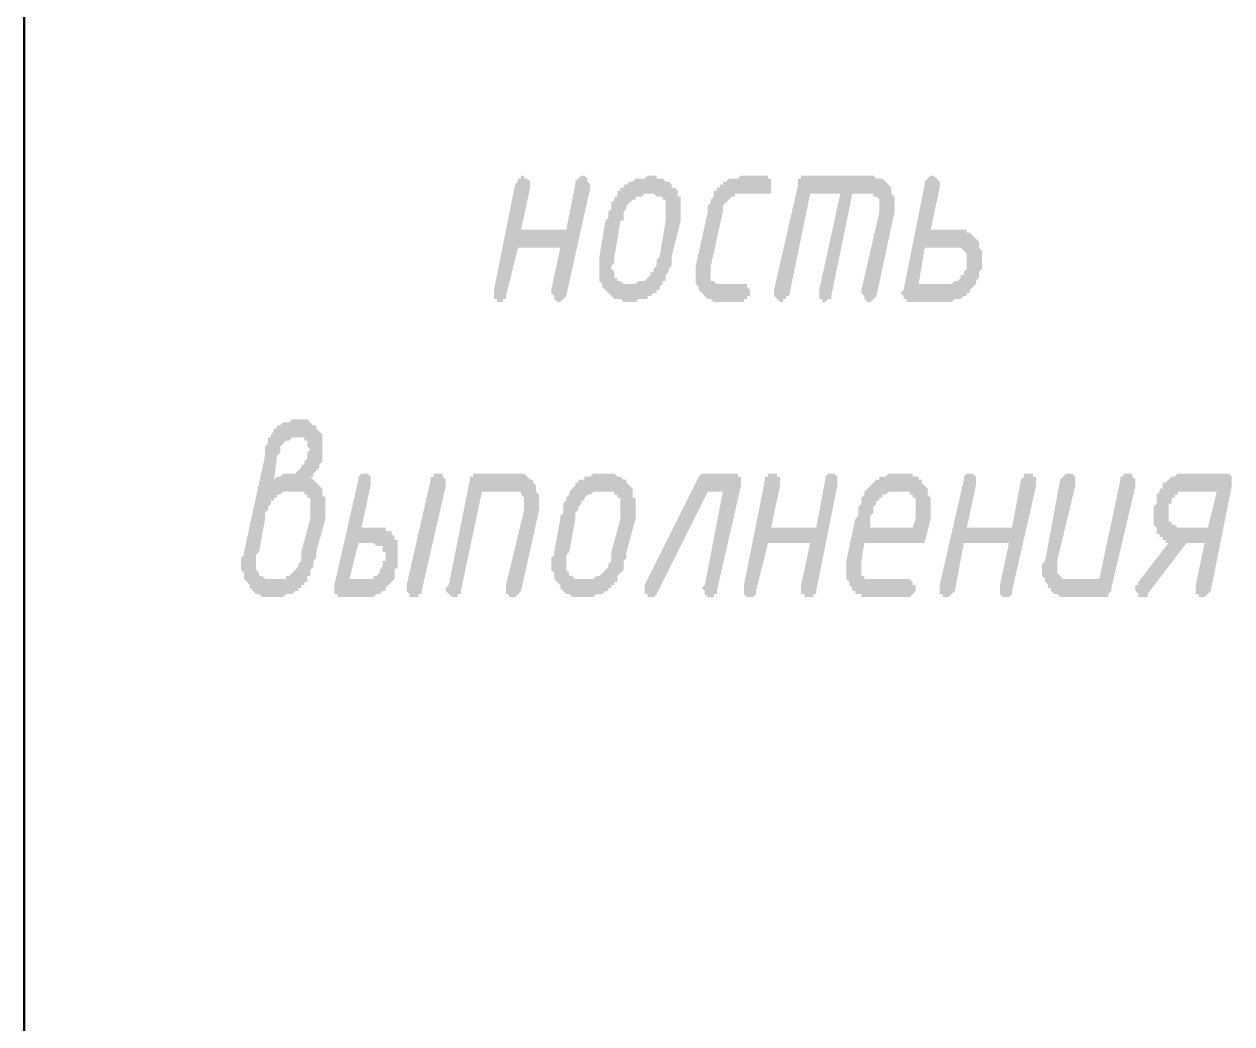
# Model space of a CAD drawing. Header units: millimetres. Extents: x 2279 to 5236, y 896 to 2828.
# Drawn here: x 3882.63 to 3899.6, y 979.13 to 993.18 of the extents above; entities that cross this region are included whole.
import ezdxf

# ---------------------------------------------------------------- set-up
doc = ezdxf.new("R2010")
doc.units = ezdxf.units.MM
doc.layers.add('PDF _!!ТОНКАЯ', color=7, linetype='Continuous')

msp = doc.modelspace()

# ---------------------------------------------------------------- hatches: boundary and pattern name
at = {"layer": 'PDF _!!ТОНКАЯ', "transparency": 33554559}
for points in [[(3890.164, 990.038), (3889.571, 990.038), (3889.402, 989.361), (3889.402, 989.361), (3889.402, 989.318), (3889.359, 989.318), (3889.359, 989.276), (3889.317, 989.276), (3889.275, 989.276), (3889.275, 989.318), (3889.232, 989.318), (3889.232, 989.361), (3889.232, 989.403), (3889.232, 989.403), (3889.232, 989.445), (3889.232, 989.445), (3889.529, 990.927), (3889.571, 990.969), (3889.571, 991.012), (3889.613, 991.012), (3889.613, 991.054), (3889.656, 991.054), (3889.656, 991.012), (3889.698, 991.012), (3889.698, 991.012), (3889.74, 990.969), (3889.74, 990.927), (3889.74, 990.927), (3889.74, 990.885), (3889.74, 990.885), (3889.613, 990.292), (3890.248, 990.292), (3890.375, 990.927), (3890.375, 990.969), (3890.418, 991.012), (3890.418, 991.012), (3890.46, 991.054), (3890.46, 991.054), (3890.502, 991.054), (3890.545, 991.012), (3890.545, 991.012), (3890.545, 990.969), (3890.587, 990.927), (3890.587, 990.927), (3890.587, 990.885), (3890.587, 990.885), (3890.248, 989.361), (3890.248, 989.361), (3890.206, 989.318), (3890.206, 989.318), (3890.164, 989.276), (3890.164, 989.276), (3890.121, 989.276), (3890.079, 989.318), (3890.079, 989.318), (3890.079, 989.361), (3890.037, 989.403), (3890.037, 989.403), (3890.037, 989.445), (3890.037, 989.445)], [(3892.704, 989.276), (3892.365, 989.276), (3892.365, 989.276), (3892.323, 989.276), (3892.28, 989.318), (3892.238, 989.318), (3892.238, 989.318), (3892.196, 989.361), (3892.196, 989.361), (3892.153, 989.403), (3892.153, 989.403), (3892.111, 989.445), (3892.111, 989.445), (3892.111, 989.488), (3892.069, 989.53), (3892.069, 989.572), (3892.069, 989.615), (3892.069, 989.615), (3892.069, 989.657), (3892.069, 989.699), (3892.069, 989.742), (3892.069, 989.742), (3892.069, 989.784), (3892.238, 990.546), (3892.238, 990.588), (3892.238, 990.631), (3892.28, 990.673), (3892.28, 990.715), (3892.28, 990.715), (3892.323, 990.758), (3892.323, 990.8), (3892.323, 990.842), (3892.365, 990.842), (3892.365, 990.885), (3892.407, 990.885), (3892.407, 990.927), (3892.407, 990.927), (3892.45, 990.927), (3892.45, 990.969), (3892.492, 990.969), (3892.492, 990.969), (3892.534, 991.012), (3892.577, 991.012), (3892.577, 991.012), (3892.619, 991.012), (3892.661, 991.012), (3892.704, 991.054), (3892.704, 991.054), (3892.746, 991.054), (3893.042, 991.054), (3893.085, 991.054), (3893.085, 991.012), (3893.127, 991.012), (3893.127, 990.969), (3893.127, 990.927), (3893.127, 990.927), (3893.127, 990.885), (3893.127, 990.842), (3893.127, 990.8), (3893.085, 990.8), (3893.042, 990.8), (3893.042, 990.8), (3892.704, 990.8), (3892.661, 990.8), (3892.619, 990.8), (3892.619, 990.758), (3892.577, 990.758), (3892.577, 990.758), (3892.534, 990.715), (3892.534, 990.715), (3892.492, 990.673), (3892.492, 990.673), (3892.45, 990.631), (3892.45, 990.588), (3892.45, 990.546), (3892.45, 990.546), (3892.28, 989.784), (3892.28, 989.742), (3892.28, 989.699), (3892.28, 989.699), (3892.28, 989.657), (3892.28, 989.657), (3892.28, 989.615), (3892.28, 989.572), (3892.323, 989.572), (3892.323, 989.572), (3892.365, 989.53), (3892.407, 989.53), (3892.45, 989.53), (3892.704, 989.53), (3892.746, 989.53), (3892.788, 989.53), (3892.788, 989.488), (3892.788, 989.488), (3892.831, 989.445), (3892.831, 989.403), (3892.831, 989.361), (3892.788, 989.361), (3892.788, 989.318), (3892.746, 989.318), (3892.746, 989.276), (3892.704, 989.276)], [(3893.508, 990.927), (3893.508, 990.969), (3893.508, 991.012), (3893.55, 991.012), (3893.55, 991.054), (3893.593, 991.054), (3894.566, 991.054), (3894.566, 991.054), (3894.609, 991.012), (3894.651, 991.012), (3894.651, 991.012), (3894.693, 991.012), (3894.736, 990.969), (3894.736, 990.969), (3894.778, 990.927), (3894.778, 990.927), (3894.82, 990.885), (3894.82, 990.842), (3894.82, 990.842), (3894.82, 990.8), (3894.863, 990.758), (3894.863, 990.715), (3894.863, 990.673), (3894.863, 990.673), (3894.863, 990.631), (3894.863, 990.588), (3894.863, 990.546), (3894.863, 990.546), (3894.609, 989.361), (3894.609, 989.361), (3894.566, 989.318), (3894.566, 989.318), (3894.524, 989.276), (3894.524, 989.276), (3894.482, 989.276), (3894.439, 989.318), (3894.439, 989.318), (3894.439, 989.361), (3894.397, 989.403), (3894.397, 989.403), (3894.397, 989.445), (3894.397, 989.445), (3894.651, 990.546), (3894.651, 990.588), (3894.651, 990.631), (3894.651, 990.631), (3894.651, 990.673), (3894.651, 990.715), (3894.651, 990.715), (3894.609, 990.758), (3894.609, 990.758), (3894.566, 990.758), (3894.566, 990.8), (3894.524, 990.8), (3894.482, 990.8), (3894.27, 990.8), (3893.974, 989.361), (3893.974, 989.361), (3893.974, 989.318), (3893.931, 989.318), (3893.889, 989.276), (3893.889, 989.276), (3893.847, 989.276), (3893.847, 989.318), (3893.804, 989.318), (3893.804, 989.361), (3893.804, 989.403), (3893.804, 989.403), (3893.804, 989.445), (3893.804, 989.445), (3894.101, 990.8), (3893.677, 990.8), (3893.381, 989.361), (3893.339, 989.361), (3893.339, 989.318), (3893.296, 989.318), (3893.296, 989.276), (3893.254, 989.276), (3893.254, 989.276), (3893.212, 989.318), (3893.212, 989.318), (3893.169, 989.361), (3893.169, 989.403), (3893.169, 989.403), (3893.169, 989.445), (3893.169, 989.445)], [(3888.894, 986.778), (3888.894, 986.82), (3888.936, 986.82), (3888.936, 986.863), (3888.978, 986.863), (3888.978, 986.863), (3889.529, 986.863), (3889.571, 986.863), (3889.613, 986.863), (3889.613, 986.863), (3889.656, 986.863), (3889.698, 986.82), (3889.698, 986.82), (3889.74, 986.778), (3889.783, 986.778), (3889.783, 986.778), (3889.783, 986.736), (3889.825, 986.693), (3889.825, 986.651), (3889.825, 986.651), (3889.825, 986.609), (3889.867, 986.566), (3889.867, 986.524), (3889.867, 986.482), (3889.867, 986.482), (3889.867, 986.439), (3889.867, 986.397), (3889.867, 986.355), (3889.613, 985.212), (3889.571, 985.169), (3889.571, 985.169), (3889.529, 985.127), (3889.529, 985.127), (3889.486, 985.127), (3889.486, 985.127), (3889.444, 985.127), (3889.444, 985.169), (3889.402, 985.169), (3889.402, 985.212), (3889.402, 985.254), (3889.402, 985.296), (3889.402, 985.296), (3889.656, 986.355), (3889.656, 986.397), (3889.656, 986.439), (3889.656, 986.482), (3889.656, 986.482), (3889.656, 986.524), (3889.613, 986.566), (3889.613, 986.566), (3889.613, 986.609), (3889.571, 986.609), (3889.529, 986.609), (3889.486, 986.609), (3889.486, 986.609), (3889.063, 986.609), (3888.767, 985.212), (3888.767, 985.169), (3888.724, 985.169), (3888.724, 985.127), (3888.682, 985.127), (3888.682, 985.127), (3888.64, 985.127), (3888.64, 985.127), (3888.597, 985.169), (3888.597, 985.169), (3888.555, 985.212), (3888.555, 985.254), (3888.597, 985.296), (3888.597, 985.296)], [(3892.577, 986.863), (3892.619, 986.863), (3892.661, 986.863), (3892.661, 986.82), (3892.704, 986.82), (3892.704, 986.778), (3892.704, 986.736), (3892.704, 986.693), (3892.704, 986.693), (3892.365, 985.212), (3892.365, 985.169), (3892.323, 985.169), (3892.323, 985.127), (3892.28, 985.127), (3892.28, 985.127), (3892.238, 985.127), (3892.238, 985.127), (3892.196, 985.169), (3892.196, 985.169), (3892.196, 985.212), (3892.153, 985.254), (3892.196, 985.296), (3892.196, 985.296), (3892.45, 986.609), (3892.238, 986.609), (3891.518, 985.169), (3891.518, 985.169), (3891.476, 985.127), (3891.476, 985.127), (3891.434, 985.127), (3891.434, 985.127), (3891.391, 985.127), (3891.391, 985.169), (3891.349, 985.169), (3891.349, 985.212), (3891.349, 985.254), (3891.349, 985.296), (3891.349, 985.296), (3892.111, 986.82), (3892.111, 986.82), (3892.153, 986.863), (3892.153, 986.863), (3892.196, 986.863)], [(3893.677, 985.889), (3893.085, 985.889), (3892.915, 985.212), (3892.915, 985.169), (3892.915, 985.169), (3892.873, 985.127), (3892.831, 985.127), (3892.831, 985.127), (3892.788, 985.127), (3892.788, 985.127), (3892.746, 985.169), (3892.746, 985.169), (3892.746, 985.212), (3892.746, 985.254), (3892.746, 985.296), (3892.746, 985.296), (3893.042, 986.778), (3893.042, 986.82), (3893.085, 986.82), (3893.085, 986.863), (3893.127, 986.863), (3893.127, 986.863), (3893.169, 986.863), (3893.212, 986.863), (3893.212, 986.82), (3893.254, 986.82), (3893.254, 986.778), (3893.254, 986.736), (3893.254, 986.693), (3893.254, 986.693), (3893.127, 986.101), (3893.762, 986.101), (3893.889, 986.778), (3893.889, 986.82), (3893.889, 986.82), (3893.931, 986.863), (3893.974, 986.863), (3893.974, 986.863), (3894.016, 986.863), (3894.016, 986.863), (3894.058, 986.82), (3894.058, 986.82), (3894.058, 986.778), (3894.058, 986.736), (3894.058, 986.693), (3894.058, 986.693), (3893.762, 985.212), (3893.762, 985.169), (3893.72, 985.169), (3893.72, 985.127), (3893.677, 985.127), (3893.677, 985.127), (3893.635, 985.127), (3893.593, 985.127), (3893.593, 985.169), (3893.55, 985.169), (3893.55, 985.212), (3893.55, 985.254), (3893.55, 985.296), (3893.55, 985.296)], [(3896.472, 985.889), (3895.837, 985.889), (3895.71, 985.212), (3895.667, 985.169), (3895.667, 985.169), (3895.625, 985.127), (3895.625, 985.127), (3895.583, 985.127), (3895.583, 985.127), (3895.54, 985.127), (3895.54, 985.169), (3895.498, 985.169), (3895.498, 985.212), (3895.498, 985.254), (3895.498, 985.296), (3895.498, 985.296), (3895.837, 986.778), (3895.837, 986.82), (3895.837, 986.82), (3895.879, 986.863), (3895.879, 986.863), (3895.921, 986.863), (3895.964, 986.863), (3895.964, 986.863), (3896.006, 986.82), (3896.006, 986.82), (3896.006, 986.778), (3896.006, 986.736), (3896.006, 986.693), (3896.006, 986.693), (3895.879, 986.101), (3896.514, 986.101), (3896.641, 986.778), (3896.683, 986.82), (3896.683, 986.82), (3896.683, 986.863), (3896.726, 986.863), (3896.768, 986.863), (3896.768, 986.863), (3896.81, 986.863), (3896.81, 986.82), (3896.853, 986.82), (3896.853, 986.778), (3896.853, 986.736), (3896.853, 986.693), (3896.853, 986.693), (3896.514, 985.212), (3896.514, 985.169), (3896.514, 985.169), (3896.472, 985.127), (3896.429, 985.127), (3896.429, 985.127), (3896.387, 985.127), (3896.387, 985.127), (3896.345, 985.169), (3896.345, 985.169), (3896.345, 985.212), (3896.345, 985.254), (3896.345, 985.296), (3896.345, 985.296)], [(3898.038, 986.778), (3898.038, 986.82), (3898.08, 986.82), (3898.08, 986.863), (3898.123, 986.863), (3898.123, 986.863), (3898.165, 986.863), (3898.207, 986.863), (3898.207, 986.82), (3898.207, 986.82), (3898.25, 986.778), (3898.25, 986.736), (3898.25, 986.693), (3898.25, 986.693), (3897.911, 985.254), (3897.911, 985.212), (3897.869, 985.169), (3897.869, 985.169), (3897.869, 985.127), (3897.826, 985.127), (3897.784, 985.127), (3897.784, 985.127), (3897.276, 985.127), (3897.234, 985.127), (3897.191, 985.127), (3897.191, 985.127), (3897.149, 985.169), (3897.107, 985.169), (3897.107, 985.169), (3897.064, 985.212), (3897.064, 985.212), (3897.064, 985.254), (3897.022, 985.254), (3897.022, 985.296), (3896.98, 985.339), (3896.98, 985.381), (3896.98, 985.381), (3896.937, 985.423), (3896.937, 985.466), (3896.937, 985.508), (3896.937, 985.508), (3896.937, 985.55), (3896.937, 985.593), (3896.98, 985.635), (3897.191, 986.778), (3897.234, 986.82), (3897.234, 986.82), (3897.276, 986.863), (3897.276, 986.863), (3897.318, 986.863), (3897.318, 986.863), (3897.361, 986.863), (3897.403, 986.82), (3897.403, 986.82), (3897.403, 986.778), (3897.403, 986.736), (3897.403, 986.693), (3897.403, 986.693), (3897.149, 985.635), (3897.149, 985.593), (3897.149, 985.55), (3897.149, 985.55), (3897.149, 985.508), (3897.149, 985.466), (3897.191, 985.423), (3897.191, 985.423), (3897.234, 985.381), (3897.234, 985.381), (3897.276, 985.381), (3897.318, 985.381), (3897.318, 985.381), (3897.742, 985.381)]]:
    msp.add_hatch(color=256, dxfattribs=at).paths.add_polyline_path(points)
h = msp.add_hatch(color=256, dxfattribs=at)
h.paths.add_polyline_path([(3890.714, 989.911), (3890.799, 990.419), (3890.841, 990.461), (3890.841, 990.504), (3890.841, 990.546), (3890.883, 990.588), (3890.883, 990.631), (3890.883, 990.673), (3890.883, 990.673), (3890.926, 990.715), (3890.926, 990.758), (3890.968, 990.758), (3890.968, 990.8), (3890.968, 990.842), (3891.01, 990.842), (3891.01, 990.885), (3891.053, 990.885), (3891.053, 990.927), (3891.095, 990.927), (3891.095, 990.927), (3891.137, 990.969), (3891.137, 990.969), (3891.18, 990.969), (3891.222, 991.012), (3891.222, 991.012), (3891.264, 991.012), (3891.307, 991.012), (3891.349, 991.012), (3891.349, 991.012), (3891.391, 991.054), (3891.434, 991.054), (3891.476, 991.054), (3891.518, 991.054), (3891.518, 991.012), (3891.561, 991.012), (3891.603, 991.012), (3891.603, 991.012), (3891.645, 990.969), (3891.688, 990.969), (3891.688, 990.969), (3891.73, 990.927), (3891.73, 990.885), (3891.772, 990.885), (3891.772, 990.885), (3891.815, 990.842), (3891.815, 990.8), (3891.815, 990.758), (3891.857, 990.758), (3891.857, 990.715), (3891.857, 990.673), (3891.857, 990.631), (3891.857, 990.588), (3891.857, 990.546), (3891.857, 990.546), (3891.857, 990.504), (3891.857, 990.461), (3891.857, 990.419), (3891.857, 990.419), (3891.73, 989.911), (3891.73, 989.869), (3891.73, 989.826), (3891.73, 989.784), (3891.688, 989.742), (3891.688, 989.699), (3891.688, 989.699), (3891.645, 989.657), (3891.645, 989.615), (3891.645, 989.572), (3891.603, 989.572), (3891.603, 989.572), (3891.603, 989.53), (3891.561, 989.488), (3891.561, 989.488), (3891.561, 989.445), (3891.518, 989.445), (3891.518, 989.403), (3891.476, 989.403), (3891.434, 989.361), (3891.434, 989.361), (3891.391, 989.361), (3891.391, 989.318), (3891.349, 989.318), (3891.307, 989.318), (3891.264, 989.318), (3891.264, 989.318), (3891.222, 989.276), (3891.18, 989.276), (3891.137, 989.276), (3891.095, 989.276), (3891.095, 989.276), (3891.053, 989.276), (3891.053, 989.276), (3891.01, 989.318), (3890.968, 989.318), (3890.926, 989.318), (3890.926, 989.318), (3890.883, 989.361), (3890.883, 989.361), (3890.841, 989.403), (3890.841, 989.403), (3890.799, 989.445), (3890.799, 989.445), (3890.756, 989.488), (3890.756, 989.53), (3890.756, 989.53), (3890.714, 989.572), (3890.714, 989.615), (3890.714, 989.657), (3890.714, 989.699), (3890.714, 989.742), (3890.714, 989.784), (3890.714, 989.784), (3890.714, 989.826), (3890.714, 989.869), (3890.714, 989.911), (3890.714, 989.911)], flags=0)
h.paths.add_polyline_path([(3891.561, 989.911), (3891.645, 990.419), (3891.645, 990.461), (3891.645, 990.504), (3891.645, 990.546), (3891.645, 990.546), (3891.645, 990.588), (3891.645, 990.631), (3891.645, 990.631), (3891.645, 990.673), (3891.645, 990.715), (3891.603, 990.715), (3891.603, 990.758), (3891.561, 990.758), (3891.518, 990.758), (3891.518, 990.758), (3891.476, 990.8), (3891.434, 990.8), (3891.434, 990.8), (3891.391, 990.8), (3891.349, 990.8), (3891.307, 990.758), (3891.307, 990.758), (3891.264, 990.758), (3891.222, 990.758), (3891.222, 990.715), (3891.18, 990.715), (3891.18, 990.715), (3891.137, 990.673), (3891.137, 990.673), (3891.095, 990.631), (3891.095, 990.588), (3891.095, 990.588), (3891.053, 990.546), (3891.053, 990.504), (3891.053, 990.461), (3891.053, 990.419), (3891.01, 990.419), (3890.926, 989.911), (3890.926, 989.869), (3890.926, 989.826), (3890.883, 989.784), (3890.883, 989.784), (3890.883, 989.742), (3890.926, 989.699), (3890.926, 989.657), (3890.926, 989.657), (3890.926, 989.615), (3890.968, 989.615), (3890.968, 989.572), (3891.01, 989.572), (3891.01, 989.572), (3891.053, 989.53), (3891.095, 989.53), (3891.137, 989.53), (3891.137, 989.53), (3891.18, 989.53), (3891.222, 989.53), (3891.222, 989.53), (3891.264, 989.572), (3891.307, 989.572), (3891.307, 989.572), (3891.349, 989.572), (3891.391, 989.615), (3891.391, 989.615), (3891.434, 989.657), (3891.434, 989.657), (3891.434, 989.699), (3891.476, 989.699), (3891.476, 989.742), (3891.518, 989.784), (3891.518, 989.826), (3891.518, 989.826), (3891.518, 989.869), (3891.561, 989.911)], flags=0)
h = msp.add_hatch(color=256, dxfattribs=at)
h.paths.add_polyline_path([(3895.075, 989.276), (3895.032, 989.276), (3895.032, 989.318), (3894.99, 989.318), (3894.99, 989.361), (3894.948, 989.403), (3894.948, 989.403), (3894.99, 989.445), (3894.99, 989.445), (3895.286, 990.927), (3895.286, 990.969), (3895.329, 991.012), (3895.329, 991.012), (3895.371, 991.054), (3895.371, 991.054), (3895.413, 991.054), (3895.456, 991.012), (3895.456, 991.012), (3895.498, 990.969), (3895.498, 990.927), (3895.498, 990.927), (3895.498, 990.885), (3895.498, 990.885), (3895.371, 990.292), (3895.794, 990.292), (3895.794, 990.292), (3895.837, 990.292), (3895.879, 990.292), (3895.879, 990.25), (3895.921, 990.25), (3895.964, 990.207), (3895.964, 990.207), (3896.006, 990.165), (3896.006, 990.165), (3896.006, 990.165), (3896.048, 990.123), (3896.048, 990.08), (3896.048, 990.038), (3896.091, 989.996), (3896.091, 989.996), (3896.091, 989.953), (3896.091, 989.911), (3896.091, 989.869), (3896.091, 989.869), (3896.091, 989.826), (3896.091, 989.784), (3896.091, 989.742), (3896.048, 989.699), (3896.048, 989.657), (3896.048, 989.615), (3896.006, 989.572), (3896.006, 989.572), (3896.006, 989.53), (3895.964, 989.488), (3895.964, 989.488), (3895.921, 989.445), (3895.921, 989.403), (3895.921, 989.403), (3895.879, 989.403), (3895.879, 989.361), (3895.837, 989.361), (3895.794, 989.318), (3895.794, 989.318), (3895.752, 989.318), (3895.71, 989.318), (3895.71, 989.318), (3895.667, 989.276), (3895.625, 989.276), (3895.583, 989.276), (3895.54, 989.276)], flags=0)
h.paths.add_polyline_path([(3895.71, 990.038), (3895.286, 990.038), (3895.202, 989.53), (3895.625, 989.53), (3895.625, 989.53), (3895.667, 989.53), (3895.71, 989.572), (3895.71, 989.572), (3895.752, 989.572), (3895.794, 989.615), (3895.794, 989.615), (3895.794, 989.657), (3895.837, 989.657), (3895.837, 989.699), (3895.879, 989.742), (3895.879, 989.784), (3895.879, 989.784), (3895.879, 989.826), (3895.879, 989.869), (3895.879, 989.869), (3895.879, 989.911), (3895.879, 989.953), (3895.879, 989.953), (3895.837, 989.996), (3895.837, 989.996), (3895.794, 990.038), (3895.794, 990.038), (3895.752, 990.038), (3895.71, 990.038)], flags=0)
h = msp.add_hatch(color=256, dxfattribs=at)
h.paths.add_polyline_path([(3886.142, 986.778), (3886.142, 986.778), (3886.184, 986.82), (3886.227, 986.82), (3886.269, 986.863), (3886.269, 986.863), (3886.311, 986.863), (3886.354, 986.863), (3886.354, 986.863), (3886.396, 986.863), (3886.438, 986.863), (3886.438, 986.863), (3886.481, 986.905), (3886.481, 986.905), (3886.523, 986.947), (3886.523, 986.99), (3886.565, 986.99), (3886.565, 987.032), (3886.608, 987.074), (3886.608, 987.117), (3886.608, 987.117), (3886.608, 987.159), (3886.65, 987.201), (3886.65, 987.201), (3886.608, 987.244), (3886.608, 987.286), (3886.608, 987.286), (3886.608, 987.328), (3886.565, 987.328), (3886.565, 987.371), (3886.523, 987.371), (3886.481, 987.371), (3886.481, 987.371), (3886.438, 987.371), (3886.396, 987.371), (3886.396, 987.371), (3886.354, 987.328), (3886.311, 987.328), (3886.311, 987.328), (3886.269, 987.286), (3886.269, 987.286), (3886.227, 987.244), (3886.227, 987.201), (3886.227, 987.159), (3886.227, 987.159), (3886.184, 987.117)], flags=0)
h.paths.add_polyline_path([(3886.015, 987.117), (3886.015, 987.159), (3886.015, 987.201), (3886.015, 987.244), (3886.057, 987.286), (3886.057, 987.328), (3886.057, 987.371), (3886.1, 987.371), (3886.1, 987.413), (3886.142, 987.455), (3886.142, 987.455), (3886.142, 987.498), (3886.184, 987.498), (3886.184, 987.54), (3886.227, 987.54), (3886.227, 987.54), (3886.269, 987.582), (3886.311, 987.582), (3886.311, 987.582), (3886.354, 987.582), (3886.396, 987.625), (3886.438, 987.625), (3886.438, 987.625), (3886.481, 987.625), (3886.523, 987.625), (3886.565, 987.625), (3886.565, 987.625), (3886.608, 987.625), (3886.65, 987.582), (3886.65, 987.582), (3886.692, 987.54), (3886.735, 987.54), (3886.735, 987.498), (3886.735, 987.498), (3886.777, 987.455), (3886.777, 987.455), (3886.819, 987.413), (3886.819, 987.371), (3886.819, 987.328), (3886.819, 987.328), (3886.819, 987.286), (3886.819, 987.244), (3886.819, 987.244), (3886.819, 987.201), (3886.819, 987.159), (3886.819, 987.117), (3886.819, 987.074), (3886.819, 987.032), (3886.777, 986.99), (3886.777, 986.99), (3886.777, 986.947), (3886.735, 986.905), (3886.735, 986.905), (3886.692, 986.863), (3886.692, 986.82), (3886.65, 986.82), (3886.65, 986.82), (3886.692, 986.778), (3886.692, 986.778), (3886.735, 986.736), (3886.735, 986.736), (3886.777, 986.693), (3886.777, 986.693), (3886.819, 986.651), (3886.819, 986.609), (3886.819, 986.609), (3886.819, 986.566), (3886.862, 986.524), (3886.862, 986.482), (3886.862, 986.439), (3886.862, 986.397), (3886.862, 986.397), (3886.862, 986.355), (3886.862, 986.312), (3886.862, 986.27), (3886.862, 986.228), (3886.735, 985.762), (3886.735, 985.72), (3886.735, 985.677), (3886.692, 985.635), (3886.692, 985.593), (3886.692, 985.55), (3886.65, 985.508), (3886.65, 985.466), (3886.65, 985.423), (3886.608, 985.423), (3886.608, 985.381), (3886.608, 985.339), (3886.565, 985.339), (3886.565, 985.296), (3886.523, 985.296), (3886.523, 985.254), (3886.481, 985.254), (3886.481, 985.212), (3886.438, 985.212), (3886.438, 985.212), (3886.396, 985.169), (3886.354, 985.169), (3886.354, 985.169), (3886.311, 985.169), (3886.269, 985.127), (3886.269, 985.127), (3886.227, 985.127), (3886.184, 985.127), (3886.142, 985.127), (3886.1, 985.127), (3886.1, 985.127), (3886.057, 985.127), (3886.015, 985.127), (3886.015, 985.127), (3885.973, 985.127), (3885.93, 985.169), (3885.93, 985.169), (3885.888, 985.169), (3885.846, 985.212), (3885.846, 985.212), (3885.803, 985.254), (3885.803, 985.254), (3885.803, 985.296), (3885.761, 985.339), (3885.761, 985.339), (3885.719, 985.381), (3885.719, 985.423), (3885.719, 985.466), (3885.719, 985.466), (3885.676, 985.508), (3885.676, 985.55), (3885.676, 985.593), (3885.676, 985.593), (3885.676, 985.635), (3885.676, 985.677), (3885.719, 985.72), (3885.719, 985.762)], flags=0)
h.paths.add_polyline_path([(3886.523, 985.762), (3886.65, 986.228), (3886.65, 986.27), (3886.65, 986.312), (3886.65, 986.355), (3886.65, 986.397), (3886.65, 986.439), (3886.65, 986.439), (3886.65, 986.482), (3886.65, 986.524), (3886.608, 986.524), (3886.608, 986.566), (3886.565, 986.566), (3886.565, 986.609), (3886.523, 986.609), (3886.481, 986.609), (3886.481, 986.609), (3886.438, 986.609), (3886.396, 986.609), (3886.396, 986.609), (3886.354, 986.609), (3886.311, 986.609), (3886.269, 986.609), (3886.269, 986.609), (3886.227, 986.566), (3886.227, 986.566), (3886.184, 986.566), (3886.184, 986.524), (3886.142, 986.524), (3886.142, 986.482), (3886.1, 986.482), (3886.1, 986.439), (3886.057, 986.397), (3886.057, 986.397), (3886.057, 986.355), (3886.015, 986.312), (3886.015, 986.27), (3886.015, 986.228), (3885.93, 985.762), (3885.888, 985.72), (3885.888, 985.677), (3885.888, 985.635), (3885.888, 985.593), (3885.888, 985.55), (3885.888, 985.55), (3885.888, 985.508), (3885.93, 985.466), (3885.93, 985.466), (3885.93, 985.423), (3885.973, 985.423), (3885.973, 985.423), (3886.015, 985.381), (3886.057, 985.381), (3886.1, 985.381), (3886.1, 985.381), (3886.142, 985.381), (3886.184, 985.381), (3886.184, 985.381), (3886.227, 985.381), (3886.269, 985.381), (3886.311, 985.381), (3886.311, 985.423), (3886.354, 985.423), (3886.354, 985.423), (3886.396, 985.466), (3886.396, 985.466), (3886.438, 985.508), (3886.438, 985.508), (3886.481, 985.55), (3886.481, 985.593), (3886.481, 985.593), (3886.523, 985.635), (3886.523, 985.677), (3886.523, 985.72), (3886.523, 985.762)], flags=0)
h = msp.add_hatch(color=256, dxfattribs=at)
h.paths.add_polyline_path([(3887.073, 985.127), (3887.073, 985.127), (3887.031, 985.127), (3887.031, 985.169), (3886.989, 985.169), (3886.989, 985.212), (3886.989, 985.254), (3886.989, 985.296), (3886.989, 985.296), (3887.327, 986.778), (3887.327, 986.82), (3887.327, 986.82), (3887.37, 986.863), (3887.37, 986.863), (3887.412, 986.863), (3887.454, 986.863), (3887.454, 986.863), (3887.497, 986.82), (3887.497, 986.82), (3887.497, 986.778), (3887.497, 986.736), (3887.497, 986.693), (3887.497, 986.693), (3887.37, 986.101), (3887.581, 986.101), (3887.624, 986.101), (3887.624, 986.101), (3887.666, 986.101), (3887.708, 986.101), (3887.708, 986.058), (3887.751, 986.058), (3887.793, 986.058), (3887.793, 986.016), (3887.793, 986.016), (3887.835, 985.974), (3887.835, 985.931), (3887.878, 985.931), (3887.878, 985.889), (3887.878, 985.847), (3887.878, 985.804), (3887.878, 985.762), (3887.878, 985.72), (3887.878, 985.72), (3887.878, 985.677), (3887.878, 985.635), (3887.878, 985.635), (3887.878, 985.593), (3887.878, 985.55), (3887.835, 985.508), (3887.835, 985.466), (3887.835, 985.423), (3887.835, 985.381), (3887.793, 985.339), (3887.793, 985.339), (3887.751, 985.296), (3887.751, 985.296), (3887.708, 985.254), (3887.708, 985.254), (3887.708, 985.212), (3887.666, 985.212), (3887.624, 985.169), (3887.624, 985.169), (3887.581, 985.169), (3887.581, 985.169), (3887.539, 985.127), (3887.497, 985.127), (3887.454, 985.127), (3887.454, 985.127), (3887.412, 985.127), (3887.37, 985.127)], flags=0)
h.paths.add_polyline_path([(3887.539, 985.889), (3887.327, 985.889), (3887.2, 985.381), (3887.412, 985.381), (3887.454, 985.381), (3887.497, 985.381), (3887.497, 985.381), (3887.539, 985.381), (3887.539, 985.423), (3887.581, 985.423), (3887.624, 985.466), (3887.624, 985.466), (3887.624, 985.508), (3887.666, 985.55), (3887.666, 985.55), (3887.666, 985.593), (3887.666, 985.635), (3887.708, 985.635), (3887.708, 985.677), (3887.708, 985.72), (3887.708, 985.762), (3887.666, 985.762), (3887.666, 985.804), (3887.666, 985.847), (3887.624, 985.847), (3887.624, 985.847), (3887.581, 985.847), (3887.539, 985.889), (3887.539, 985.889)], flags=0)
h.paths.add_polyline_path([(3888.343, 986.778), (3888.343, 986.82), (3888.386, 986.82), (3888.386, 986.863), (3888.428, 986.863), (3888.428, 986.863), (3888.47, 986.863), (3888.513, 986.863), (3888.513, 986.82), (3888.513, 986.82), (3888.555, 986.778), (3888.555, 986.736), (3888.555, 986.693), (3888.555, 986.693), (3888.216, 985.212), (3888.216, 985.169), (3888.174, 985.169), (3888.174, 985.127), (3888.132, 985.127), (3888.132, 985.127), (3888.089, 985.127), (3888.047, 985.127), (3888.047, 985.169), (3888.047, 985.169), (3888.005, 985.212), (3888.005, 985.254), (3888.005, 985.296), (3888.005, 985.296)], flags=0)
h = msp.add_hatch(color=256, dxfattribs=at)
h.paths.add_polyline_path([(3890.079, 985.762), (3890.164, 986.228), (3890.164, 986.27), (3890.206, 986.312), (3890.206, 986.355), (3890.206, 986.397), (3890.206, 986.439), (3890.248, 986.482), (3890.248, 986.524), (3890.291, 986.566), (3890.291, 986.566), (3890.291, 986.609), (3890.333, 986.651), (3890.333, 986.651), (3890.375, 986.693), (3890.375, 986.693), (3890.375, 986.736), (3890.418, 986.736), (3890.418, 986.778), (3890.46, 986.778), (3890.502, 986.778), (3890.502, 986.82), (3890.545, 986.82), (3890.545, 986.82), (3890.587, 986.82), (3890.629, 986.863), (3890.672, 986.863), (3890.672, 986.863), (3890.714, 986.863), (3890.756, 986.863), (3890.799, 986.863), (3890.841, 986.863), (3890.841, 986.863), (3890.883, 986.863), (3890.926, 986.863), (3890.926, 986.863), (3890.968, 986.82), (3891.01, 986.82), (3891.01, 986.82), (3891.053, 986.778), (3891.095, 986.778), (3891.095, 986.736), (3891.095, 986.736), (3891.137, 986.693), (3891.137, 986.693), (3891.18, 986.651), (3891.18, 986.609), (3891.18, 986.566), (3891.18, 986.524), (3891.222, 986.524), (3891.222, 986.482), (3891.222, 986.439), (3891.222, 986.397), (3891.222, 986.397), (3891.222, 986.355), (3891.222, 986.312), (3891.222, 986.27), (3891.222, 986.228), (3891.095, 985.762), (3891.095, 985.72), (3891.095, 985.677), (3891.053, 985.635), (3891.053, 985.593), (3891.053, 985.55), (3891.053, 985.508), (3891.01, 985.466), (3891.01, 985.466), (3890.968, 985.423), (3890.968, 985.381), (3890.968, 985.381), (3890.968, 985.339), (3890.926, 985.339), (3890.926, 985.296), (3890.883, 985.296), (3890.883, 985.254), (3890.841, 985.254), (3890.841, 985.212), (3890.799, 985.212), (3890.799, 985.212), (3890.756, 985.169), (3890.714, 985.169), (3890.714, 985.169), (3890.672, 985.169), (3890.629, 985.127), (3890.587, 985.127), (3890.587, 985.127), (3890.545, 985.127), (3890.502, 985.127), (3890.46, 985.127), (3890.46, 985.127), (3890.418, 985.127), (3890.375, 985.127), (3890.333, 985.127), (3890.333, 985.127), (3890.291, 985.169), (3890.291, 985.169), (3890.248, 985.169), (3890.206, 985.212), (3890.206, 985.212), (3890.164, 985.254), (3890.164, 985.254), (3890.164, 985.296), (3890.121, 985.339), (3890.121, 985.339), (3890.079, 985.381), (3890.079, 985.423), (3890.079, 985.466), (3890.079, 985.466), (3890.037, 985.508), (3890.037, 985.55), (3890.037, 985.593), (3890.037, 985.593), (3890.037, 985.635), (3890.037, 985.677), (3890.079, 985.72), (3890.079, 985.762)], flags=0)
h.paths.add_polyline_path([(3890.883, 985.762), (3891.01, 986.228), (3891.01, 986.27), (3891.01, 986.312), (3891.01, 986.355), (3891.01, 986.397), (3891.01, 986.439), (3891.01, 986.439), (3891.01, 986.482), (3891.01, 986.524), (3890.968, 986.524), (3890.968, 986.566), (3890.926, 986.566), (3890.926, 986.609), (3890.883, 986.609), (3890.841, 986.609), (3890.841, 986.609), (3890.799, 986.609), (3890.756, 986.609), (3890.756, 986.609), (3890.714, 986.609), (3890.672, 986.609), (3890.629, 986.609), (3890.629, 986.609), (3890.587, 986.566), (3890.587, 986.566), (3890.545, 986.566), (3890.502, 986.524), (3890.502, 986.524), (3890.502, 986.482), (3890.46, 986.482), (3890.46, 986.439), (3890.418, 986.397), (3890.418, 986.397), (3890.418, 986.355), (3890.375, 986.312), (3890.375, 986.27), (3890.375, 986.228), (3890.291, 985.762), (3890.248, 985.72), (3890.248, 985.677), (3890.248, 985.635), (3890.248, 985.593), (3890.248, 985.55), (3890.248, 985.55), (3890.248, 985.508), (3890.291, 985.466), (3890.291, 985.466), (3890.291, 985.423), (3890.333, 985.423), (3890.333, 985.423), (3890.375, 985.381), (3890.418, 985.381), (3890.46, 985.381), (3890.46, 985.381), (3890.502, 985.381), (3890.545, 985.381), (3890.545, 985.381), (3890.587, 985.381), (3890.629, 985.381), (3890.629, 985.381), (3890.672, 985.423), (3890.714, 985.423), (3890.714, 985.423), (3890.756, 985.466), (3890.756, 985.466), (3890.799, 985.508), (3890.799, 985.508), (3890.841, 985.55), (3890.841, 985.593), (3890.841, 985.593), (3890.883, 985.635), (3890.883, 985.677), (3890.883, 985.72), (3890.883, 985.762)], flags=0)
h = msp.add_hatch(color=256, dxfattribs=at)
h.paths.add_polyline_path([(3895.159, 986.228), (3895.159, 986.27), (3895.159, 986.312), (3895.159, 986.355), (3895.159, 986.397), (3895.159, 986.439), (3895.159, 986.439), (3895.159, 986.482), (3895.159, 986.524), (3895.117, 986.524), (3895.117, 986.566), (3895.075, 986.566), (3895.075, 986.609), (3895.032, 986.609), (3895.032, 986.609), (3894.99, 986.609), (3894.948, 986.609), (3894.905, 986.609), (3894.905, 986.609), (3894.863, 986.609), (3894.82, 986.609), (3894.82, 986.609), (3894.778, 986.609), (3894.736, 986.566), (3894.736, 986.566), (3894.693, 986.566), (3894.693, 986.524), (3894.651, 986.524), (3894.651, 986.482), (3894.609, 986.482), (3894.609, 986.439), (3894.566, 986.397), (3894.566, 986.397), (3894.566, 986.355), (3894.566, 986.312), (3894.524, 986.27), (3894.524, 986.228), (3894.524, 986.101), (3895.117, 986.101)], flags=0)
h.paths.add_polyline_path([(3895.371, 986.228), (3895.286, 985.889), (3894.439, 985.889), (3894.397, 985.635), (3894.397, 985.593), (3894.397, 985.55), (3894.397, 985.55), (3894.397, 985.508), (3894.397, 985.466), (3894.397, 985.423), (3894.439, 985.423), (3894.439, 985.381), (3894.482, 985.381), (3894.482, 985.381), (3894.524, 985.381), (3894.566, 985.381), (3895.032, 985.381), (3895.075, 985.381), (3895.117, 985.339), (3895.117, 985.339), (3895.117, 985.296), (3895.159, 985.296), (3895.159, 985.254), (3895.159, 985.212), (3895.117, 985.169), (3895.117, 985.169), (3895.075, 985.127), (3895.075, 985.127), (3895.032, 985.127), (3894.482, 985.127), (3894.482, 985.127), (3894.439, 985.127), (3894.397, 985.127), (3894.397, 985.169), (3894.355, 985.169), (3894.312, 985.169), (3894.312, 985.212), (3894.27, 985.212), (3894.27, 985.254), (3894.27, 985.254), (3894.228, 985.296), (3894.228, 985.339), (3894.185, 985.381), (3894.185, 985.381), (3894.185, 985.423), (3894.185, 985.466), (3894.185, 985.508), (3894.185, 985.508), (3894.185, 985.55), (3894.185, 985.593), (3894.185, 985.635), (3894.312, 986.228), (3894.355, 986.27), (3894.355, 986.312), (3894.355, 986.355), (3894.355, 986.397), (3894.397, 986.439), (3894.397, 986.482), (3894.397, 986.524), (3894.439, 986.566), (3894.439, 986.566), (3894.439, 986.609), (3894.482, 986.651), (3894.482, 986.651), (3894.524, 986.693), (3894.524, 986.693), (3894.566, 986.736), (3894.566, 986.736), (3894.609, 986.778), (3894.609, 986.778), (3894.651, 986.778), (3894.651, 986.82), (3894.693, 986.82), (3894.736, 986.82), (3894.736, 986.82), (3894.778, 986.863), (3894.82, 986.863), (3894.82, 986.863), (3894.863, 986.863), (3894.905, 986.863), (3894.948, 986.863), (3894.99, 986.863), (3894.99, 986.863), (3895.032, 986.863), (3895.075, 986.863), (3895.117, 986.863), (3895.117, 986.82), (3895.159, 986.82), (3895.202, 986.82), (3895.202, 986.778), (3895.244, 986.778), (3895.244, 986.736), (3895.244, 986.736), (3895.286, 986.693), (3895.286, 986.693), (3895.329, 986.651), (3895.329, 986.609), (3895.329, 986.566), (3895.371, 986.524), (3895.371, 986.524), (3895.371, 986.482), (3895.371, 986.439), (3895.371, 986.397), (3895.371, 986.397), (3895.371, 986.355), (3895.371, 986.312), (3895.371, 986.27), (3895.371, 986.228)], flags=0)
h = msp.add_hatch(color=256, dxfattribs=at)
h.paths.add_polyline_path([(3898.969, 985.889), (3898.419, 985.169), (3898.419, 985.127), (3898.377, 985.127), (3898.377, 985.127), (3898.334, 985.127), (3898.292, 985.127), (3898.292, 985.169), (3898.292, 985.169), (3898.25, 985.212), (3898.25, 985.254), (3898.25, 985.296), (3898.292, 985.296), (3898.292, 985.339), (3898.715, 985.889), (3898.673, 985.889), (3898.673, 985.931), (3898.631, 985.931), (3898.631, 985.974), (3898.588, 985.974), (3898.588, 986.016), (3898.546, 986.016), (3898.546, 986.058), (3898.546, 986.101), (3898.504, 986.143), (3898.504, 986.185), (3898.504, 986.185), (3898.504, 986.228), (3898.504, 986.27), (3898.504, 986.312), (3898.504, 986.355), (3898.504, 986.355), (3898.504, 986.397), (3898.546, 986.439), (3898.546, 986.482), (3898.546, 986.524), (3898.546, 986.566), (3898.588, 986.609), (3898.588, 986.651), (3898.631, 986.651), (3898.631, 986.693), (3898.631, 986.736), (3898.673, 986.736), (3898.673, 986.736), (3898.715, 986.778), (3898.715, 986.778), (3898.758, 986.82), (3898.758, 986.82), (3898.8, 986.82), (3898.842, 986.863), (3898.842, 986.863), (3898.885, 986.863), (3898.927, 986.863), (3898.969, 986.863), (3899.012, 986.863), (3899.012, 986.863), (3899.52, 986.863), (3899.562, 986.863), (3899.562, 986.863), (3899.604, 986.82), (3899.604, 986.82), (3899.604, 986.778), (3899.604, 986.736), (3899.604, 986.693), (3899.604, 986.693), (3899.308, 985.212), (3899.266, 985.169), (3899.266, 985.169), (3899.223, 985.127), (3899.223, 985.127), (3899.181, 985.127), (3899.181, 985.127), (3899.139, 985.127), (3899.139, 985.169), (3899.096, 985.169), (3899.096, 985.212), (3899.096, 985.254), (3899.096, 985.296), (3899.096, 985.296), (3899.223, 985.889)], flags=0)
h.paths.add_polyline_path([(3898.885, 986.101), (3899.266, 986.101), (3899.393, 986.609), (3898.969, 986.609), (3898.927, 986.609), (3898.927, 986.609), (3898.885, 986.609), (3898.842, 986.609), (3898.842, 986.566), (3898.8, 986.566), (3898.8, 986.524), (3898.758, 986.524), (3898.758, 986.482), (3898.758, 986.439), (3898.715, 986.439), (3898.715, 986.397), (3898.715, 986.355), (3898.715, 986.355), (3898.715, 986.312), (3898.715, 986.27), (3898.715, 986.228), (3898.715, 986.228), (3898.715, 986.185), (3898.758, 986.185), (3898.758, 986.143), (3898.8, 986.143), (3898.8, 986.143), (3898.842, 986.101), (3898.885, 986.101)], flags=0)

# ---------------------------------------------------------------- linework, layer by layer
at = {"layer": 'PDF _!!ТОНКАЯ', "lineweight": 50}
msp.add_lwpolyline([(3882.628, 1007.607), (3882.628, 898.637)], dxfattribs=at)

doc.saveas('drawing.dxf')
